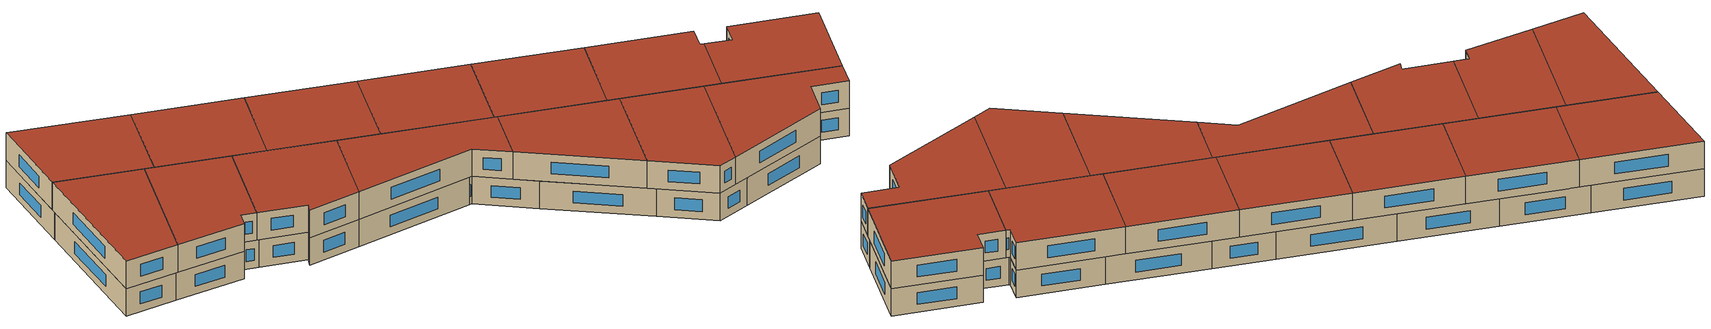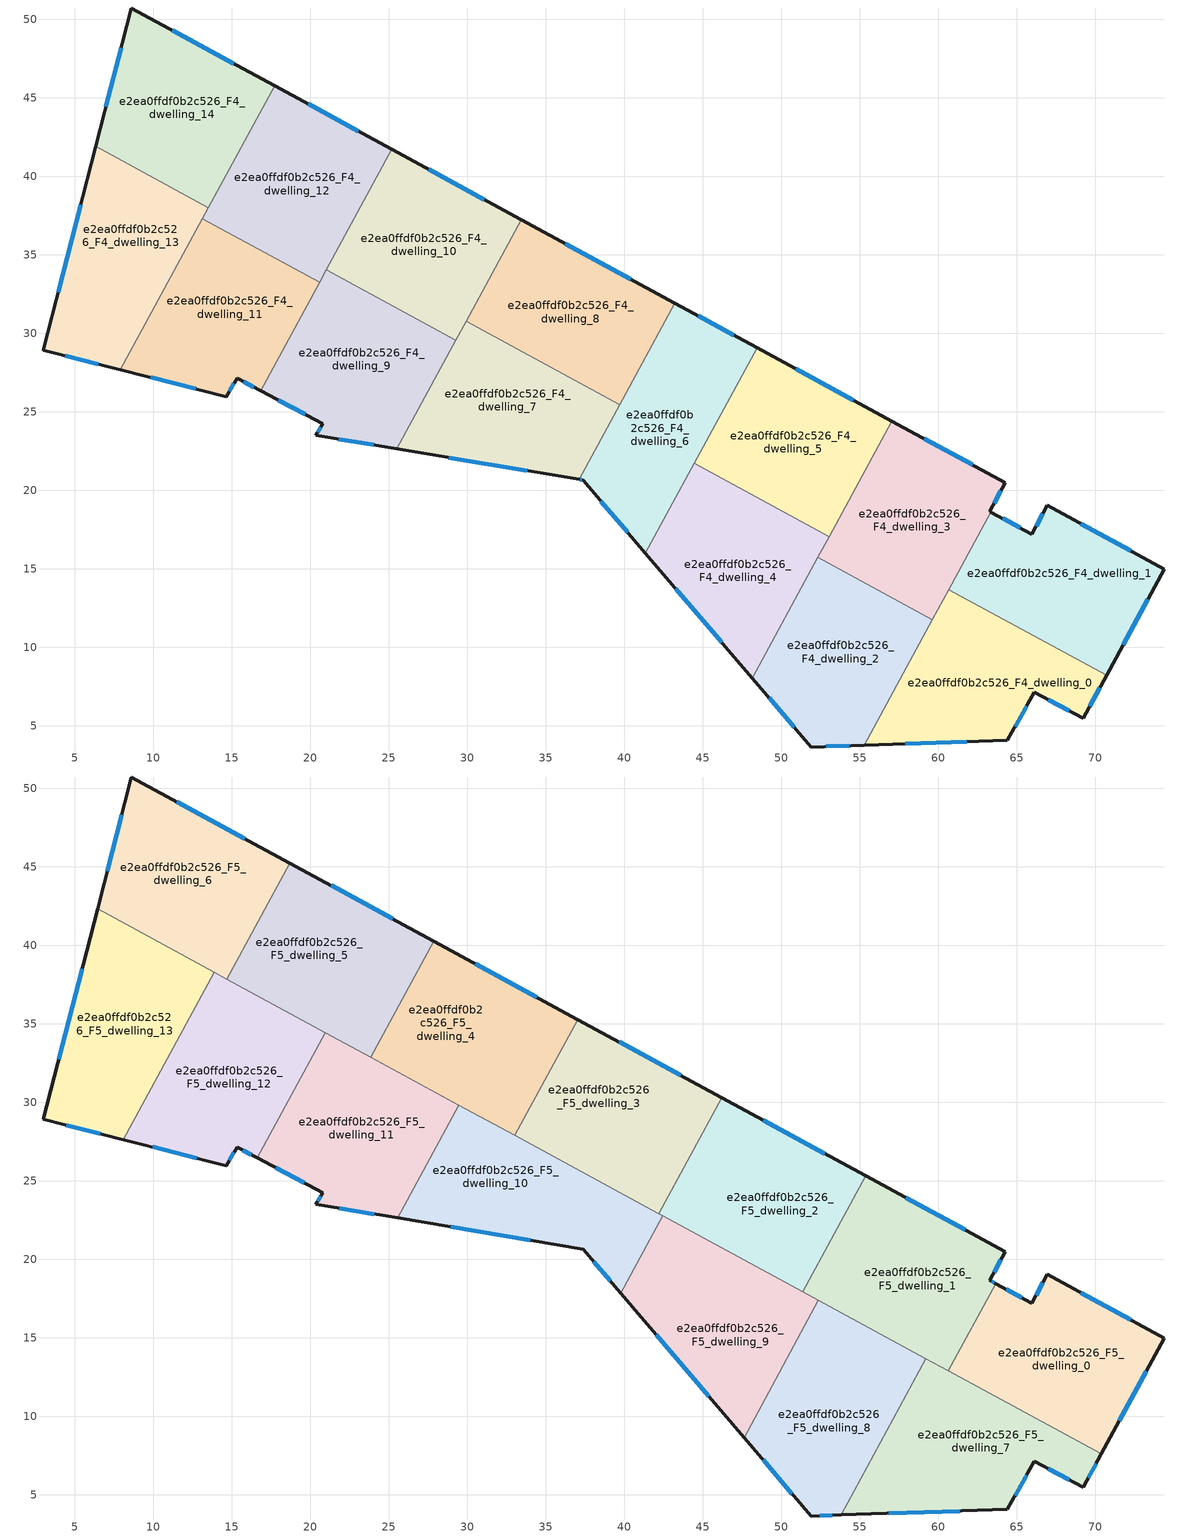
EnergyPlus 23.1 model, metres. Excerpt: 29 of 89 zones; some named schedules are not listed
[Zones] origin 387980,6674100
e2ea0ffdf0b2c526_F4_dwelling_0
 floor to e2ea0ffdf0b2c526_F3_dwelling_0 (EU_floor_Construction): 70.71,8.22 69.22,5.47 66.1,7.14 64.4,4.07 55.28,3.77 60.66,13.68 z12
 wall outside (EU_wall_Construction): 55.28,3.77 64.4,4.07 66.1,7.14 69.22,5.47 70.71,8.22 z12:15
 wall to e2ea0ffdf0b2c526_F4_dwelling_1 (EU_wall_Construction): 70.71,8.22 60.66,13.68 z12:15
 wall to e2ea0ffdf0b2c526_F4_dwelling_2 (EU_wall_Construction): 59.62,11.77 55.28,3.77 z12:15
 wall to e2ea0ffdf0b2c526_F4_dwelling_3 (EU_wall_Construction): 60.66,13.68 59.62,11.77 z12:15
 window (EU_Window_Construction): 57.88,3.85 61.79,3.99 / 69.64,6.26 70.28,7.44 / 66.99,6.66 68.33,5.95 / 64.89,4.95 65.62,6.26 z12.86:14.14
e2ea0ffdf0b2c526_F4_dwelling_1
 floor to e2ea0ffdf0b2c526_F3_dwelling_1 (EU_floor_Construction): 74.39,14.99 70.71,8.22 60.66,13.68 63.34,18.62 65.96,17.2 66.93,19.04 z12
 wall outside (EU_wall_Construction): 70.71,8.22 74.39,14.99 66.93,19.04 65.96,17.2 63.34,18.62 z12:15
 wall to e2ea0ffdf0b2c526_F4_dwelling_3 (EU_wall_Construction): 63.34,18.62 60.66,13.68 z12:15
 window (EU_Window_Construction): 66.66,18.51 66.24,17.73 / 72.26,16.15 69.06,17.88 / 71.76,10.16 73.34,13.06 / 65.21,17.61 64.09,18.22 z12.86:14.14
e2ea0ffdf0b2c526_F4_dwelling_10
 floor to e2ea0ffdf0b2c526_F3_dwelling_10 (EU_floor_Construction): 33.42,37.24 29.26,29.57 21.02,34.04 25.19,41.72 z12
 wall outside (EU_wall_Construction): 33.42,37.24 25.19,41.72 z12:15
 wall to e2ea0ffdf0b2c526_F4_dwelling_9 (EU_wall_Construction): 21.02,34.04 29.26,29.57 z12:15
 wall to e2ea0ffdf0b2c526_F4_dwelling_12 (EU_wall_Construction): 25.19,41.72 21.02,34.04 z12:15
 wall to e2ea0ffdf0b2c526_F4_dwelling_8 (EU_wall_Construction): 29.92,30.78 33.42,37.24 z12:15
 wall to e2ea0ffdf0b2c526_F4_dwelling_7 (EU_wall_Construction): 29.26,29.57 29.92,30.78 z12:15
 window (EU_Window_Construction): 31.07,38.52 27.54,40.44 z12.86:14.14
e2ea0ffdf0b2c526_F4_dwelling_11
 floor to e2ea0ffdf0b2c526_F3_dwelling_11 (EU_floor_Construction): 20.59,33.25 16.83,26.34 15.33,27.14 14.64,25.98 7.89,27.68 13.12,37.3 z12
 wall outside (EU_wall_Construction): 7.89,27.68 14.64,25.98 15.33,27.14 16.83,26.34 z12:15
 wall to e2ea0ffdf0b2c526_F4_dwelling_12 (EU_wall_Construction): 20.59,33.25 13.12,37.3 z12:15
 wall to e2ea0ffdf0b2c526_F4_dwelling_13 (EU_wall_Construction): 13.12,37.3 7.89,27.68 z12:15
 wall to e2ea0ffdf0b2c526_F4_dwelling_9 (EU_wall_Construction): 16.83,26.34 20.59,33.25 z12:15
 window (EU_Window_Construction): 15.76,26.91 16.4,26.57 / 14.84,26.31 15.13,26.81 / 9.82,27.19 12.71,26.46 z12.86:14.14
 ceiling adiabatic (EU_roof_Construction): 8.08,27.63 13.29,37.21 13.12,37.3 7.89,27.68 z15
e2ea0ffdf0b2c526_F4_dwelling_12
 floor to e2ea0ffdf0b2c526_F3_dwelling_12 (EU_floor_Construction): 25.19,41.72 20.59,33.25 13.12,37.3 17.72,45.77 z12
 wall outside (EU_wall_Construction): 25.19,41.72 17.72,45.77 z12:15
 wall to e2ea0ffdf0b2c526_F4_dwelling_14 (EU_wall_Construction): 17.72,45.77 13.5,38.01 z12:15
 wall to e2ea0ffdf0b2c526_F4_dwelling_9 (EU_wall_Construction): 20.59,33.25 21.02,34.04 z12:15
 wall to e2ea0ffdf0b2c526_F4_dwelling_13 (EU_wall_Construction): 13.5,38.01 13.12,37.31 z12:15
 window (EU_Window_Construction): 23.05,42.87 19.85,44.61 z12.86:14.14
 ceiling adiabatic (EU_roof_Construction): 13.29,37.21 13.87,38.29 13.71,38.39 13.12,37.3 z15
e2ea0ffdf0b2c526_F4_dwelling_13
 floor to e2ea0ffdf0b2c526_F3_dwelling_13 (EU_floor_Construction): 13.5,38.01 7.89,27.68 2.98,28.92 6.33,41.9 z12
 wall outside (EU_wall_Construction): 6.33,41.9 2.98,28.92 7.89,27.68 z12:15
 wall to e2ea0ffdf0b2c526_F4_dwelling_14 (EU_wall_Construction): 13.5,38.01 6.33,41.9 z12:15
 window (EU_Window_Construction): 5.38,38.19 3.94,32.63 / 4.39,28.56 6.49,28.03 z12.86:14.14
 ceiling adiabatic (EU_roof_Construction): 7.89,27.68 13.5,38.01 6.33,41.9 2.98,28.92 z15
e2ea0ffdf0b2c526_F4_dwelling_14
 floor to e2ea0ffdf0b2c526_F3_dwelling_14 (EU_floor_Construction): 17.72,45.77 13.5,38.01 6.33,41.9 8.61,50.72 z12
 wall outside (EU_wall_Construction): 17.72,45.77 8.61,50.72 6.33,41.9 z12:15
 window (EU_Window_Construction): 7.96,48.2 6.98,44.42 / 15.12,47.19 11.21,49.31 z12.86:14.14
 ceiling adiabatic (EU_roof_Construction): 13.71,38.39 17.72,45.77 8.61,50.72 6.44,42.33 z15; 13.5,38.01 13.71,38.39 6.44,42.33 6.33,41.9 z15
e2ea0ffdf0b2c526_F4_dwelling_2
 floor to e2ea0ffdf0b2c526_F3_dwelling_2 (EU_floor_Construction): 59.62,11.77 55.28,3.77 51.89,3.65 48.14,8.04 52.32,15.74 z12
 wall outside (EU_wall_Construction): 48.14,8.04 51.89,3.65 55.28,3.77 z12:15
 wall to e2ea0ffdf0b2c526_F4_dwelling_3 (EU_wall_Construction): 59.62,11.77 52.32,15.74 z12:15
 wall to e2ea0ffdf0b2c526_F4_dwelling_4 (EU_wall_Construction): 52.32,15.74 48.14,8.04 z12:15
 window (EU_Window_Construction): 49.21,6.79 50.82,4.91 / 52.86,3.69 54.31,3.73 z12.86:14.14
e2ea0ffdf0b2c526_F4_dwelling_3
 floor to e2ea0ffdf0b2c526_F3_dwelling_3 (EU_floor_Construction): 64.25,20.5 63.28,18.66 63.34,18.62 59.62,11.77 52.32,15.74 57.04,24.42 z12
 wall outside (EU_wall_Construction): 63.34,18.62 63.28,18.66 64.25,20.5 57.04,24.42 z12:15
 wall to e2ea0ffdf0b2c526_F4_dwelling_5 (EU_wall_Construction): 57.04,24.42 53.04,17.05 z12:15
 wall to e2ea0ffdf0b2c526_F4_dwelling_4 (EU_wall_Construction): 53.03,17.05 52.32,15.74 z12:15
 window (EU_Window_Construction): 62.19,21.62 59.1,23.3 / 63.55,19.18 63.97,19.97 z12.86:14.14
e2ea0ffdf0b2c526_F4_dwelling_4
 floor to e2ea0ffdf0b2c526_F3_dwelling_4 (EU_floor_Construction): 53.03,17.05 48.14,8.04 41.34,16 44.45,21.71 z12
 wall outside (EU_wall_Construction): 41.34,16 48.14,8.04 z12:15
 wall to e2ea0ffdf0b2c526_F4_dwelling_5 (EU_wall_Construction): 53.03,17.05 44.45,21.71 z12:15
 wall to e2ea0ffdf0b2c526_F4_dwelling_6 (EU_wall_Construction): 44.45,21.71 41.34,16 z12:15
 window (EU_Window_Construction): 43.29,13.72 46.2,10.31 z12.86:14.14
e2ea0ffdf0b2c526_F4_dwelling_5
 floor to e2ea0ffdf0b2c526_F3_dwelling_5 (EU_floor_Construction): 57.04,24.42 53.03,17.05 44.45,21.71 48.45,29.08 z12
 wall outside (EU_wall_Construction): 57.04,24.42 48.45,29.08 z12:15
 wall to e2ea0ffdf0b2c526_F4_dwelling_6 (EU_wall_Construction): 48.45,29.08 44.45,21.71 z12:15
 window (EU_Window_Construction): 54.58,25.75 50.9,27.75 z12.86:14.14
e2ea0ffdf0b2c526_F4_dwelling_6
 floor to e2ea0ffdf0b2c526_F3_dwelling_6 (EU_floor_Construction): 48.45,29.08 41.34,16 37.37,20.65 37.12,20.69 43.22,31.92 z12
 wall outside (EU_wall_Construction): 48.45,29.08 43.22,31.92 / 37.12,20.69 37.37,20.65 41.34,16 z12:15
 wall to e2ea0ffdf0b2c526_F4_dwelling_8 (EU_wall_Construction): 43.22,31.92 39.71,25.47 z12:15
 wall to e2ea0ffdf0b2c526_F4_dwelling_7 (EU_wall_Construction): 39.71,25.46 37.12,20.69 z12:15
 window (EU_Window_Construction): 46.95,29.89 44.71,31.11 / 38.51,19.32 40.21,17.33 / 37.19,20.68 37.3,20.66 z12.86:14.14
e2ea0ffdf0b2c526_F4_dwelling_7
 floor to e2ea0ffdf0b2c526_F3_dwelling_7 (EU_floor_Construction): 39.71,25.46 37.12,20.69 25.5,22.65 29.92,30.78 z12
 wall outside (EU_wall_Construction): 25.5,22.65 37.12,20.69 z12:15
 wall to e2ea0ffdf0b2c526_F4_dwelling_8 (EU_wall_Construction): 39.71,25.46 29.92,30.78 z12:15
 wall to e2ea0ffdf0b2c526_F4_dwelling_9 (EU_wall_Construction): 29.26,29.57 25.5,22.65 z12:15
 window (EU_Window_Construction): 28.82,22.09 33.8,21.25 z12.86:14.14
 ceiling adiabatic (EU_roof_Construction): 37.12,20.69 39.71,25.46 39.2,24.53 29.41,29.85 29.47,29.83 25.56,22.64 z15
e2ea0ffdf0b2c526_F4_dwelling_8
 floor to e2ea0ffdf0b2c526_F3_dwelling_8 (EU_floor_Construction): 43.22,31.92 39.71,25.46 29.92,30.78 33.42,37.24 z12
 wall outside (EU_wall_Construction): 43.22,31.92 33.42,37.24 z12:15
 window (EU_Window_Construction): 40.42,33.44 36.22,35.72 z12.86:14.14
e2ea0ffdf0b2c526_F4_dwelling_9
 floor to e2ea0ffdf0b2c526_F3_dwelling_9 (EU_floor_Construction): 29.26,29.57 25.5,22.65 20.34,23.51 20.79,24.23 16.83,26.34 21.02,34.04 z12
 wall outside (EU_wall_Construction): 16.83,26.34 20.79,24.23 20.34,23.51 25.5,22.65 z12:15
 window (EU_Window_Construction): 20.66,24.02 20.47,23.72 / 17.96,25.74 19.66,24.83 / 21.82,23.26 24.02,22.89 z12.86:14.14
e2ea0ffdf0b2c526_F5_dwelling_0
 floor to e2ea0ffdf0b2c526_F4_dwelling_1 (EU_floor_Construction): 74.39,14.99 70.71,8.22 60.97,13.51 63.66,18.45 65.96,17.2 66.93,19.04 z15
 floor to e2ea0ffdf0b2c526_F4_dwelling_0 (EU_floor_Construction): 70.71,8.22 70.37,7.6 60.64,12.89 60.97,13.51 z15
 wall outside (EU_wall_Construction): 70.37,7.6 74.39,14.99 66.93,19.04 65.96,17.2 63.66,18.45 z15:18
 wall to e2ea0ffdf0b2c526_F5_dwelling_1 (EU_wall_Construction): 63.66,18.45 60.64,12.89 z15:18
 wall to e2ea0ffdf0b2c526_F5_dwelling_7 (EU_wall_Construction): 60.64,12.89 70.37,7.6 z15:18
 window (EU_Window_Construction): 65.3,17.56 64.31,18.1 / 66.66,18.51 66.24,17.73 / 72.26,16.15 69.06,17.88 / 71.52,9.71 73.24,12.88 z15.86:17.14
 roof outside (EU_roof_Construction): 70.37,7.6 74.39,14.99 66.93,19.04 65.96,17.2 63.66,18.45 60.64,12.89 z18
e2ea0ffdf0b2c526_F5_dwelling_1
 floor to e2ea0ffdf0b2c526_F4_dwelling_3 (EU_floor_Construction): 64.25,20.5 63.28,18.66 63.34,18.62 60.32,13.06 53.02,17.03 57.04,24.42 z15
 floor to e2ea0ffdf0b2c526_F4_dwelling_1 (EU_floor_Construction): 63.66,18.45 60.97,13.51 60.66,13.68 63.34,18.62 z15
 floor to e2ea0ffdf0b2c526_F4_dwelling_5 (EU_floor_Construction): 57.04,24.42 53.03,17.05 51.38,17.95 55.38,25.31 z15
 floor to e2ea0ffdf0b2c526_F4_dwelling_0 (EU_floor_Construction): 60.97,13.51 60.64,12.89 60.32,13.06 60.66,13.68 z15
 floor to e2ea0ffdf0b2c526_F4_dwelling_4 (EU_floor_Construction): 53.03,17.05 53.02,17.03 51.37,17.93 51.38,17.95 z15
 wall outside (EU_wall_Construction): 63.66,18.45 63.28,18.66 64.25,20.5 55.38,25.31 z15:18
 wall to e2ea0ffdf0b2c526_F5_dwelling_2 (EU_wall_Construction): 55.38,25.31 51.37,17.93 z15:18
 wall to e2ea0ffdf0b2c526_F5_dwelling_8 (EU_wall_Construction): 52.36,17.39 59.21,13.67 z15:18
 wall to e2ea0ffdf0b2c526_F5_dwelling_7 (EU_wall_Construction): 59.21,13.67 60.64,12.89 z15:18
 wall to e2ea0ffdf0b2c526_F5_dwelling_9 (EU_wall_Construction): 51.37,17.93 52.36,17.39 z15:18
 window (EU_Window_Construction): 63.55,19.18 63.97,19.97 / 63.55,18.51 63.39,18.6 / 61.71,21.87 57.91,23.94 z15.86:17.14
 roof outside (EU_roof_Construction): 60.64,12.89 63.66,18.45 63.28,18.66 64.25,20.5 55.38,25.31 51.37,17.93 z18
e2ea0ffdf0b2c526_F5_dwelling_10
 floor adiabatic (EU_floor_Construction): 39.2,24.53 37.12,20.69 25.56,22.64 29.47,29.83 z15
 floor to e2ea0ffdf0b2c526_F4_dwelling_6 (EU_floor_Construction): 42.45,22.77 39.77,17.84 37.37,20.65 37.12,20.69 39.2,24.53 z15
 wall outside (EU_wall_Construction): 25.56,22.63 37.37,20.65 39.77,17.84 z15:18
 wall to e2ea0ffdf0b2c526_F5_dwelling_9 (EU_wall_Construction): 39.77,17.84 42.45,22.77 z15:18
 wall to e2ea0ffdf0b2c526_F5_dwelling_11 (EU_wall_Construction): 29.47,29.83 25.56,22.63 z15:18
 wall to e2ea0ffdf0b2c526_F5_dwelling_3 (EU_wall_Construction): 42.2,22.91 33.03,27.89 z15:18
 wall to e2ea0ffdf0b2c526_F5_dwelling_4 (EU_wall_Construction): 33.03,27.89 29.47,29.83 z15:18
 wall to e2ea0ffdf0b2c526_F5_dwelling_2 (EU_wall_Construction): 42.45,22.77 42.2,22.91 z15:18
 window (EU_Window_Construction): 38.06,19.85 39.09,18.64 / 28.93,22.07 34,21.22 z15.86:17.14
 roof outside (EU_roof_Construction): 39.77,17.84 42.45,22.77 29.47,29.83 25.56,22.63 37.37,20.65 z18
e2ea0ffdf0b2c526_F5_dwelling_11
 floor to e2ea0ffdf0b2c526_F4_dwelling_9 (EU_floor_Construction): 29.26,29.57 25.5,22.65 20.34,23.51 20.79,24.23 16.83,26.34 21.02,34.04 z15
 floor to e2ea0ffdf0b2c526_F4_dwelling_11 (EU_floor_Construction): 20.59,33.25 16.83,26.34 16.61,26.46 20.37,33.37 z15
 floor to e2ea0ffdf0b2c526_F4_dwelling_10 (EU_floor_Construction): 29.41,29.85 29.26,29.57 21.02,34.04 21.17,34.33 z15
 floor to e2ea0ffdf0b2c526_F4_dwelling_12 (EU_floor_Construction): 21.17,34.33 20.59,33.25 20.37,33.37 20.95,34.45 z15
 floor to e2ea0ffdf0b2c526_F4_dwelling_7 (EU_floor_Construction): 29.47,29.83 25.56,22.64 25.5,22.65 29.41,29.85 z15
 wall outside (EU_wall_Construction): 16.61,26.46 20.79,24.23 20.34,23.51 25.56,22.63 z15:18
 wall to e2ea0ffdf0b2c526_F5_dwelling_12 (EU_wall_Construction): 20.95,34.45 16.61,26.46 z15:18
 wall to e2ea0ffdf0b2c526_F5_dwelling_4 (EU_wall_Construction): 29.47,29.83 23.86,32.87 z15:18
 wall to e2ea0ffdf0b2c526_F5_dwelling_5 (EU_wall_Construction): 23.86,32.87 20.95,34.45 z15:18
 window (EU_Window_Construction): 21.83,23.26 24.07,22.89 / 20.66,24.02 20.47,23.72 / 17.81,25.82 19.6,24.87 z15.86:17.14
 roof outside (EU_roof_Construction): 25.56,22.63 29.47,29.83 20.95,34.45 16.61,26.46 20.79,24.23 20.34,23.51 z18
e2ea0ffdf0b2c526_F5_dwelling_12
 floor to e2ea0ffdf0b2c526_F4_dwelling_11 (EU_floor_Construction): 20.37,33.37 16.61,26.46 15.33,27.14 14.64,25.98 8.08,27.63 13.29,37.21 z15
 floor to e2ea0ffdf0b2c526_F4_dwelling_12 (EU_floor_Construction): 20.95,34.45 20.37,33.37 13.29,37.21 13.87,38.29 z15
 wall outside (EU_wall_Construction): 8.08,27.63 14.64,25.98 15.33,27.14 16.61,26.46 z15:18
 wall to e2ea0ffdf0b2c526_F5_dwelling_13 (EU_wall_Construction): 13.87,38.29 8.08,27.63 z15:18
 wall to e2ea0ffdf0b2c526_F5_dwelling_5 (EU_wall_Construction): 20.95,34.45 14.69,37.85 z15:18
 wall to e2ea0ffdf0b2c526_F5_dwelling_6 (EU_wall_Construction): 14.69,37.85 13.87,38.29 z15:18
 window (EU_Window_Construction): 15.7,26.95 16.25,26.66 / 14.84,26.31 15.13,26.81 / 9.96,27.16 12.77,26.45 z15.86:17.14
 roof outside (EU_roof_Construction): 16.61,26.46 20.95,34.45 13.87,38.29 8.08,27.63 14.64,25.98 15.33,27.14 z18
e2ea0ffdf0b2c526_F5_dwelling_13
 floor adiabatic (EU_floor_Construction): 13.87,38.29 8.08,27.63 2.98,28.92 6.44,42.33 z15
 wall outside (EU_wall_Construction): 6.44,42.33 2.98,28.92 8.08,27.63 z15:18
 wall to e2ea0ffdf0b2c526_F5_dwelling_6 (EU_wall_Construction): 13.87,38.29 6.44,42.33 z15:18
 window (EU_Window_Construction): 4.44,28.55 6.63,28 / 5.45,38.5 3.97,32.75 z15.86:17.14
 roof outside (EU_roof_Construction): 8.08,27.63 13.87,38.29 6.44,42.33 2.98,28.92 z18
e2ea0ffdf0b2c526_F5_dwelling_2
 floor to e2ea0ffdf0b2c526_F4_dwelling_5 (EU_floor_Construction): 55.38,25.31 51.38,17.95 44.45,21.71 48.45,29.08 z15
 floor to e2ea0ffdf0b2c526_F4_dwelling_4 (EU_floor_Construction): 51.38,17.95 51.37,17.93 44.44,21.69 44.45,21.71 z15
 floor to e2ea0ffdf0b2c526_F4_dwelling_6 (EU_floor_Construction): 48.45,29.08 44.44,21.69 42.2,22.91 46.21,30.29 z15
 wall outside (EU_wall_Construction): 55.38,25.31 46.21,30.29 z15:18
 wall to e2ea0ffdf0b2c526_F5_dwelling_3 (EU_wall_Construction): 46.21,30.29 42.2,22.91 z15:18
 wall to e2ea0ffdf0b2c526_F5_dwelling_9 (EU_wall_Construction): 42.45,22.77 51.37,17.93 z15:18
 window (EU_Window_Construction): 52.76,26.74 48.83,28.87 z15.86:17.14
 roof outside (EU_roof_Construction): 51.37,17.93 55.38,25.31 46.21,30.29 42.2,22.91 z18
e2ea0ffdf0b2c526_F5_dwelling_3
 floor to e2ea0ffdf0b2c526_F4_dwelling_8 (EU_floor_Construction): 43.22,31.92 39.71,25.46 33.53,28.82 37.04,35.28 z15
 floor to e2ea0ffdf0b2c526_F4_dwelling_6 (EU_floor_Construction): 46.21,30.29 42.2,22.91 39.2,24.53 43.22,31.92 z15
 floor to e2ea0ffdf0b2c526_F4_dwelling_7 (EU_floor_Construction): 39.71,25.47 39.2,24.53 33.03,27.89 33.53,28.82 z15
 wall outside (EU_wall_Construction): 46.21,30.29 37.04,35.28 z15:18
 wall to e2ea0ffdf0b2c526_F5_dwelling_4 (EU_wall_Construction): 37.04,35.28 33.03,27.89 z15:18
 window (EU_Window_Construction): 43.59,31.72 39.66,33.85 z15.86:17.14
 roof outside (EU_roof_Construction): 42.2,22.91 46.21,30.29 37.04,35.28 33.03,27.89 z18
e2ea0ffdf0b2c526_F5_dwelling_4
 floor to e2ea0ffdf0b2c526_F4_dwelling_10 (EU_floor_Construction): 33.42,37.24 29.41,29.85 23.86,32.87 27.87,40.26 z15
 floor to e2ea0ffdf0b2c526_F4_dwelling_8 (EU_floor_Construction): 37.04,35.28 33.53,28.82 29.92,30.78 33.42,37.24 z15
 floor to e2ea0ffdf0b2c526_F4_dwelling_7 (EU_floor_Construction): 33.53,28.82 33.03,27.89 29.41,29.85 29.92,30.78 z15
 wall outside (EU_wall_Construction): 37.04,35.28 27.87,40.26 z15:18
 wall to e2ea0ffdf0b2c526_F5_dwelling_5 (EU_wall_Construction): 27.87,40.26 23.86,32.87 z15:18
 window (EU_Window_Construction): 34.42,36.7 30.49,38.83 z15.86:17.14
 roof outside (EU_roof_Construction): 33.03,27.89 37.04,35.28 27.87,40.26 23.86,32.87 z18
e2ea0ffdf0b2c526_F5_dwelling_5
 floor to e2ea0ffdf0b2c526_F4_dwelling_12 (EU_floor_Construction): 25.19,41.72 21.17,34.33 14.69,37.85 18.7,45.24 z15
 floor to e2ea0ffdf0b2c526_F4_dwelling_10 (EU_floor_Construction): 27.87,40.26 23.86,32.87 21.17,34.33 25.19,41.72 z15
 wall outside (EU_wall_Construction): 27.87,40.26 18.7,45.24 z15:18
 wall to e2ea0ffdf0b2c526_F5_dwelling_6 (EU_wall_Construction): 18.7,45.24 14.69,37.85 z15:18
 window (EU_Window_Construction): 25.25,41.68 21.32,43.82 z15.86:17.14
 roof outside (EU_roof_Construction): 23.86,32.87 27.87,40.26 18.7,45.24 14.69,37.85 z18
e2ea0ffdf0b2c526_F5_dwelling_6
 floor to e2ea0ffdf0b2c526_F4_dwelling_12 (EU_floor_Construction): 18.7,45.24 14.69,37.85 13.71,38.39 17.72,45.77 z15
 floor adiabatic (EU_floor_Construction): 17.72,45.77 13.71,38.39 6.44,42.33 8.61,50.72 z15
 wall outside (EU_wall_Construction): 18.7,45.24 8.61,50.72 6.44,42.33 z15:18
 window (EU_Window_Construction): 7.99,48.33 7.06,44.73 / 15.82,46.81 11.49,49.16 z15.86:17.14
 roof outside (EU_roof_Construction): 14.69,37.85 18.7,45.24 8.61,50.72 6.44,42.33 z18
e2ea0ffdf0b2c526_F5_dwelling_7
 floor to e2ea0ffdf0b2c526_F4_dwelling_0 (EU_floor_Construction): 70.37,7.6 69.22,5.47 66.1,7.14 64.4,4.07 55.28,3.77 60.32,13.06 z15
 floor to e2ea0ffdf0b2c526_F4_dwelling_2 (EU_floor_Construction): 59.62,11.77 55.28,3.77 53.8,3.72 58.51,12.38 z15
 floor to e2ea0ffdf0b2c526_F4_dwelling_3 (EU_floor_Construction): 60.32,13.06 59.62,11.77 58.51,12.38 59.21,13.67 z15
 wall outside (EU_wall_Construction): 53.8,3.72 64.4,4.07 66.1,7.14 69.22,5.47 70.37,7.6 z15:18
 wall to e2ea0ffdf0b2c526_F5_dwelling_8 (EU_wall_Construction): 59.21,13.67 53.8,3.72 z15:18
 window (EU_Window_Construction): 69.55,6.08 70.04,6.99 / 66.99,6.66 68.33,5.95 / 64.89,4.95 65.62,6.26 / 56.83,3.82 61.37,3.97 z15.86:17.14
 roof outside (EU_roof_Construction): 69.22,5.47 70.37,7.6 59.21,13.67 53.8,3.72 64.4,4.07 66.1,7.14 z18
e2ea0ffdf0b2c526_F5_dwelling_8
 floor to e2ea0ffdf0b2c526_F4_dwelling_2 (EU_floor_Construction): 58.51,12.38 53.8,3.72 51.89,3.65 48.14,8.04 52.32,15.74 z15
 floor to e2ea0ffdf0b2c526_F4_dwelling_3 (EU_floor_Construction): 59.21,13.67 58.51,12.38 52.32,15.74 53.02,17.03 z15
 floor to e2ea0ffdf0b2c526_F4_dwelling_4 (EU_floor_Construction): 53.02,17.03 48.14,8.04 47.62,8.65 52.36,17.39 z15
 wall outside (EU_wall_Construction): 47.62,8.65 51.89,3.65 53.8,3.72 z15:18
 wall to e2ea0ffdf0b2c526_F5_dwelling_9 (EU_wall_Construction): 52.36,17.39 47.62,8.65 z15:18
 window (EU_Window_Construction): 52.43,3.67 53.25,3.7 / 48.84,7.22 50.67,5.08 z15.86:17.14
 roof outside (EU_roof_Construction): 53.8,3.72 59.21,13.67 52.36,17.39 47.62,8.65 51.89,3.65 z18
e2ea0ffdf0b2c526_F5_dwelling_9
 floor to e2ea0ffdf0b2c526_F4_dwelling_4 (EU_floor_Construction): 52.36,17.39 47.62,8.65 41.34,16 44.44,21.69 z15
 floor to e2ea0ffdf0b2c526_F4_dwelling_6 (EU_floor_Construction): 44.44,21.69 41.34,16 39.77,17.84 42.45,22.77 z15
 wall outside (EU_wall_Construction): 39.77,17.84 47.62,8.65 z15:18
 window (EU_Window_Construction): 42.01,15.21 45.38,11.28 z15.86:17.14
 roof outside (EU_roof_Construction): 47.62,8.65 52.36,17.39 42.45,22.77 39.77,17.84 z18
[Building]
EU S2 Campaign: North Axis=0; Terrain=City; Solar Distribution=FullExterior
[Site:Location]
Helsinki-Vantaa.AP: Latitude=60.317; Longitude=24.963; Time Zone=2; Elevation=54.6
[SizingPeriod:WeatherFileDays]
AnnualSizingPeriod: Begin Month=1; Begin Day of Month=1; End Month=12; End Day of Month=31; Day of Week for Start Day=Monday; Use Weather File Daylight Saving Period=No; Use Weather File Rain and Snow Indicators=No
[MATERIAL]
EU_InternalMass_Material: Roughness=MediumRough; Thickness=0.1; Conductivity=1; Density=1800; Specific Heat=900; Thermal Absorptance=0.9; Solar Absorptance=0.7; Visible Absorptance=0.7
[MATERIAL:NOMASS] Roughness=MediumRough; Thermal Absorptance=0.9; Solar Absorptance=0.7; Visible Absorptance=0.7
Name | Thermal Resistance
EU_wall_NoMass | 5.91765
EU_roof_NoMass | 11.1778
EU_floor_NoMass | 6.2875
[WINDOWMATERIAL:SIMPLEGLAZINGSYSTEM]
EU_Window_SimpleGlazing: UFactor=0.994035; Solar Heat Gain Coefficient=0.7; Visible Transmittance=0.7
[CONSTRUCTION]
EU_wall_Construction: EU_wall_NoMass
EU_roof_Construction: EU_roof_NoMass
EU_floor_Construction: EU_floor_NoMass
EU_Window_Construction: EU_Window_SimpleGlazing
EU_InternalMass_Construction: EU_InternalMass_Material
[ZONE] Type=1; Multiplier=1; Ceiling Height=autocalculate; Floor Area=autocalculate; Part of Total Floor Area=Yes
Name | Volume
e2ea0ffdf0b2c526_F4_dwelling_0 | 245.639
e2ea0ffdf0b2c526_F5_dwelling_0 | 263.187
e2ea0ffdf0b2c526_F4_dwelling_1 | 245.644
e2ea0ffdf0b2c526_F5_dwelling_1 | 263.19
e2ea0ffdf0b2c526_F4_dwelling_10; e2ea0ffdf0b2c526_F4_dwelling_4 | 245.629
e2ea0ffdf0b2c526_F5_dwelling_10 | 263.17
e2ea0ffdf0b2c526_F4_dwelling_11 | 245.632
e2ea0ffdf0b2c526_F5_dwelling_11; e2ea0ffdf0b2c526_F5_dwelling_3 | 263.18
e2ea0ffdf0b2c526_F4_dwelling_12 | 245.624
e2ea0ffdf0b2c526_F5_dwelling_12 | 263.165
e2ea0ffdf0b2c526_F4_dwelling_13 | 245.628
e2ea0ffdf0b2c526_F5_dwelling_13 | 263.192
e2ea0ffdf0b2c526_F4_dwelling_14 | 245.63
e2ea0ffdf0b2c526_F4_dwelling_2 | 245.616
e2ea0ffdf0b2c526_F5_dwelling_2 | 263.168
e2ea0ffdf0b2c526_F4_dwelling_3 | 245.606
e2ea0ffdf0b2c526_F5_dwelling_4 | 263.186
e2ea0ffdf0b2c526_F4_dwelling_5 | 245.646
e2ea0ffdf0b2c526_F5_dwelling_5 | 263.183
e2ea0ffdf0b2c526_F4_dwelling_6 | 245.645
e2ea0ffdf0b2c526_F5_dwelling_6 | 263.199
e2ea0ffdf0b2c526_F4_dwelling_7 | 245.613
e2ea0ffdf0b2c526_F5_dwelling_7 | 263.176
e2ea0ffdf0b2c526_F4_dwelling_8 | 245.642
e2ea0ffdf0b2c526_F5_dwelling_8 | 263.188
e2ea0ffdf0b2c526_F4_dwelling_9 | 245.641
e2ea0ffdf0b2c526_F5_dwelling_9 | 263.194
[INTERNALMASS] Construction=EU_InternalMass_Construction
Name | Zone or ZoneList | Surface Area
e2ea0ffdf0b2c526_F4_dwelling_0_EU_InternalMass | e2ea0ffdf0b2c526_F4_dwelling_0 | 81.8776
e2ea0ffdf0b2c526_F4_dwelling_1_EU_InternalMass | e2ea0ffdf0b2c526_F4_dwelling_1 | 81.8821
e2ea0ffdf0b2c526_F4_dwelling_2_EU_InternalMass | e2ea0ffdf0b2c526_F4_dwelling_2 | 81.8717
e2ea0ffdf0b2c526_F4_dwelling_3_EU_InternalMass | e2ea0ffdf0b2c526_F4_dwelling_3 | 81.8712
e2ea0ffdf0b2c526_F4_dwelling_4_EU_InternalMass | e2ea0ffdf0b2c526_F4_dwelling_4 | 81.8772
e2ea0ffdf0b2c526_F4_dwelling_5_EU_InternalMass | e2ea0ffdf0b2c526_F4_dwelling_5 | 81.8812
e2ea0ffdf0b2c526_F4_dwelling_6_EU_InternalMass | e2ea0ffdf0b2c526_F4_dwelling_6 | 81.8815
e2ea0ffdf0b2c526_F4_dwelling_7_EU_InternalMass | e2ea0ffdf0b2c526_F4_dwelling_7 | 81.8726
e2ea0ffdf0b2c526_F4_dwelling_8_EU_InternalMass | e2ea0ffdf0b2c526_F4_dwelling_8 | 81.8795
e2ea0ffdf0b2c526_F4_dwelling_9_EU_InternalMass | e2ea0ffdf0b2c526_F4_dwelling_9 | 81.8802
e2ea0ffdf0b2c526_F4_dwelling_10_EU_InternalMass | e2ea0ffdf0b2c526_F4_dwelling_10 | 81.8806
e2ea0ffdf0b2c526_F4_dwelling_11_EU_InternalMass | e2ea0ffdf0b2c526_F4_dwelling_11 | 81.8764
e2ea0ffdf0b2c526_F4_dwelling_12_EU_InternalMass | e2ea0ffdf0b2c526_F4_dwelling_12 | 81.8767
e2ea0ffdf0b2c526_F4_dwelling_13_EU_InternalMass | e2ea0ffdf0b2c526_F4_dwelling_13 | 81.8769
e2ea0ffdf0b2c526_F4_dwelling_14_EU_InternalMass | e2ea0ffdf0b2c526_F4_dwelling_14 | 81.8765
e2ea0ffdf0b2c526_F5_dwelling_0_EU_InternalMass | e2ea0ffdf0b2c526_F5_dwelling_0 | 87.7291
e2ea0ffdf0b2c526_F5_dwelling_1_EU_InternalMass | e2ea0ffdf0b2c526_F5_dwelling_1 | 87.7297
e2ea0ffdf0b2c526_F5_dwelling_2_EU_InternalMass | e2ea0ffdf0b2c526_F5_dwelling_2 | 87.7226
e2ea0ffdf0b2c526_F5_dwelling_3_EU_InternalMass | e2ea0ffdf0b2c526_F5_dwelling_3 | 87.7266
e2ea0ffdf0b2c526_F5_dwelling_4_EU_InternalMass | e2ea0ffdf0b2c526_F5_dwelling_4 | 87.7287
e2ea0ffdf0b2c526_F5_dwelling_5_EU_InternalMass | e2ea0ffdf0b2c526_F5_dwelling_5 | 87.7275
e2ea0ffdf0b2c526_F5_dwelling_6_EU_InternalMass | e2ea0ffdf0b2c526_F5_dwelling_6 | 87.733
e2ea0ffdf0b2c526_F5_dwelling_7_EU_InternalMass | e2ea0ffdf0b2c526_F5_dwelling_7 | 87.7252
e2ea0ffdf0b2c526_F5_dwelling_8_EU_InternalMass | e2ea0ffdf0b2c526_F5_dwelling_8 | 87.7295
e2ea0ffdf0b2c526_F5_dwelling_9_EU_InternalMass | e2ea0ffdf0b2c526_F5_dwelling_9 | 87.7316
e2ea0ffdf0b2c526_F5_dwelling_10_EU_InternalMass | e2ea0ffdf0b2c526_F5_dwelling_10 | 87.7277
e2ea0ffdf0b2c526_F5_dwelling_11_EU_InternalMass | e2ea0ffdf0b2c526_F5_dwelling_11 | 87.7272
e2ea0ffdf0b2c526_F5_dwelling_12_EU_InternalMass | e2ea0ffdf0b2c526_F5_dwelling_12 | 87.7218
e2ea0ffdf0b2c526_F5_dwelling_13_EU_InternalMass | e2ea0ffdf0b2c526_F5_dwelling_13 | 87.7306
[OTHEREQUIPMENT] Fuel Type=Electricity; Design Level Calculation Method=Watts/Area; Power per Zone Floor Area=1; Fraction Latent=0; Fraction Radiant=0; Fraction Lost=0; Carbon Dioxide Generation Rate=0; EndUse Subcategory=EU_Step8_InternalGains
Name | Zone or ZoneList or Space or SpaceList | Schedule
EU_Step8_InternalGain_e2ea0ffdf0b2c526_F4_dwelling_0_f000 | e2ea0ffdf0b2c526_F4_dwelling_0 | EU_Step8_GainSchedule_e2ea0ffdf0b2c526_F4_dwelling_0_f000
EU_Step8_InternalGain_e2ea0ffdf0b2c526_F4_dwelling_1_f000 | e2ea0ffdf0b2c526_F4_dwelling_1 | EU_Step8_GainSchedule_e2ea0ffdf0b2c526_F4_dwelling_1_f000
EU_Step8_InternalGain_e2ea0ffdf0b2c526_F4_dwelling_2_f000 | e2ea0ffdf0b2c526_F4_dwelling_2 | EU_Step8_GainSchedule_e2ea0ffdf0b2c526_F4_dwelling_2_f000
EU_Step8_InternalGain_e2ea0ffdf0b2c526_F4_dwelling_3_f000 | e2ea0ffdf0b2c526_F4_dwelling_3 | EU_Step8_GainSchedule_e2ea0ffdf0b2c526_F4_dwelling_3_f000
EU_Step8_InternalGain_e2ea0ffdf0b2c526_F4_dwelling_4_f000 | e2ea0ffdf0b2c526_F4_dwelling_4 | EU_Step8_GainSchedule_e2ea0ffdf0b2c526_F4_dwelling_4_f000
EU_Step8_InternalGain_e2ea0ffdf0b2c526_F4_dwelling_5_f000 | e2ea0ffdf0b2c526_F4_dwelling_5 | EU_Step8_GainSchedule_e2ea0ffdf0b2c526_F4_dwelling_5_f000
EU_Step8_InternalGain_e2ea0ffdf0b2c526_F4_dwelling_6_f000 | e2ea0ffdf0b2c526_F4_dwelling_6 | EU_Step8_GainSchedule_e2ea0ffdf0b2c526_F4_dwelling_6_f000
EU_Step8_InternalGain_e2ea0ffdf0b2c526_F4_dwelling_7_f000 | e2ea0ffdf0b2c526_F4_dwelling_7 | EU_Step8_GainSchedule_e2ea0ffdf0b2c526_F4_dwelling_7_f000
EU_Step8_InternalGain_e2ea0ffdf0b2c526_F4_dwelling_8_f000 | e2ea0ffdf0b2c526_F4_dwelling_8 | EU_Step8_GainSchedule_e2ea0ffdf0b2c526_F4_dwelling_8_f000
EU_Step8_InternalGain_e2ea0ffdf0b2c526_F4_dwelling_9_f000 | e2ea0ffdf0b2c526_F4_dwelling_9 | EU_Step8_GainSchedule_e2ea0ffdf0b2c526_F4_dwelling_9_f000
EU_Step8_InternalGain_e2ea0ffdf0b2c526_F4_dwelling_10_f000 | e2ea0ffdf0b2c526_F4_dwelling_10 | EU_Step8_GainSchedule_e2ea0ffdf0b2c526_F4_dwelling_10_f000
EU_Step8_InternalGain_e2ea0ffdf0b2c526_F4_dwelling_11_f000 | e2ea0ffdf0b2c526_F4_dwelling_11 | EU_Step8_GainSchedule_e2ea0ffdf0b2c526_F4_dwelling_11_f000
EU_Step8_InternalGain_e2ea0ffdf0b2c526_F4_dwelling_12_f000 | e2ea0ffdf0b2c526_F4_dwelling_12 | EU_Step8_GainSchedule_e2ea0ffdf0b2c526_F4_dwelling_12_f000
EU_Step8_InternalGain_e2ea0ffdf0b2c526_F4_dwelling_13_f000 | e2ea0ffdf0b2c526_F4_dwelling_13 | EU_Step8_GainSchedule_e2ea0ffdf0b2c526_F4_dwelling_13_f000
EU_Step8_InternalGain_e2ea0ffdf0b2c526_F4_dwelling_14_f000 | e2ea0ffdf0b2c526_F4_dwelling_14 | EU_Step8_GainSchedule_e2ea0ffdf0b2c526_F4_dwelling_14_f000
EU_Step8_InternalGain_e2ea0ffdf0b2c526_F5_dwelling_0_f000 | e2ea0ffdf0b2c526_F5_dwelling_0 | EU_Step8_GainSchedule_e2ea0ffdf0b2c526_F5_dwelling_0_f000
EU_Step8_InternalGain_e2ea0ffdf0b2c526_F5_dwelling_1_f000 | e2ea0ffdf0b2c526_F5_dwelling_1 | EU_Step8_GainSchedule_e2ea0ffdf0b2c526_F5_dwelling_1_f000
EU_Step8_InternalGain_e2ea0ffdf0b2c526_F5_dwelling_2_f000 | e2ea0ffdf0b2c526_F5_dwelling_2 | EU_Step8_GainSchedule_e2ea0ffdf0b2c526_F5_dwelling_2_f000
EU_Step8_InternalGain_e2ea0ffdf0b2c526_F5_dwelling_3_f000 | e2ea0ffdf0b2c526_F5_dwelling_3 | EU_Step8_GainSchedule_e2ea0ffdf0b2c526_F5_dwelling_3_f000
EU_Step8_InternalGain_e2ea0ffdf0b2c526_F5_dwelling_4_f000 | e2ea0ffdf0b2c526_F5_dwelling_4 | EU_Step8_GainSchedule_e2ea0ffdf0b2c526_F5_dwelling_4_f000
EU_Step8_InternalGain_e2ea0ffdf0b2c526_F5_dwelling_5_f000 | e2ea0ffdf0b2c526_F5_dwelling_5 | EU_Step8_GainSchedule_e2ea0ffdf0b2c526_F5_dwelling_5_f000
EU_Step8_InternalGain_e2ea0ffdf0b2c526_F5_dwelling_6_f000 | e2ea0ffdf0b2c526_F5_dwelling_6 | EU_Step8_GainSchedule_e2ea0ffdf0b2c526_F5_dwelling_6_f000
EU_Step8_InternalGain_e2ea0ffdf0b2c526_F5_dwelling_7_f000 | e2ea0ffdf0b2c526_F5_dwelling_7 | EU_Step8_GainSchedule_e2ea0ffdf0b2c526_F5_dwelling_7_f000
EU_Step8_InternalGain_e2ea0ffdf0b2c526_F5_dwelling_8_f000 | e2ea0ffdf0b2c526_F5_dwelling_8 | EU_Step8_GainSchedule_e2ea0ffdf0b2c526_F5_dwelling_8_f000
EU_Step8_InternalGain_e2ea0ffdf0b2c526_F5_dwelling_9_f000 | e2ea0ffdf0b2c526_F5_dwelling_9 | EU_Step8_GainSchedule_e2ea0ffdf0b2c526_F5_dwelling_9_f000
EU_Step8_InternalGain_e2ea0ffdf0b2c526_F5_dwelling_10_f000 | e2ea0ffdf0b2c526_F5_dwelling_10 | EU_Step8_GainSchedule_e2ea0ffdf0b2c526_F5_dwelling_10_f000
EU_Step8_InternalGain_e2ea0ffdf0b2c526_F5_dwelling_11_f000 | e2ea0ffdf0b2c526_F5_dwelling_11 | EU_Step8_GainSchedule_e2ea0ffdf0b2c526_F5_dwelling_11_f000
EU_Step8_InternalGain_e2ea0ffdf0b2c526_F5_dwelling_12_f000 | e2ea0ffdf0b2c526_F5_dwelling_12 | EU_Step8_GainSchedule_e2ea0ffdf0b2c526_F5_dwelling_12_f000
EU_Step8_InternalGain_e2ea0ffdf0b2c526_F5_dwelling_13_f000 | e2ea0ffdf0b2c526_F5_dwelling_13 | EU_Step8_GainSchedule_e2ea0ffdf0b2c526_F5_dwelling_13_f000
[ZONEVENTILATION:DESIGNFLOWRATE] Schedule=EU_AlwaysOn; Design Flow Rate Calculation Method=AirChanges/Hour; Air Changes per Hour=0.596421; Ventilation Type=Natural; Fan Pressure Rise=0; Fan Total Efficiency=1; Constant Term Coefficient=1; Temperature Term Coefficient=0; Velocity Term Coefficient=0; Velocity Squared Term Coefficient=0; Minimum Indoor Temperature=-100; Maximum Indoor Temperature=100; Delta Temperature=-100; Minimum Outdoor Temperature=-100; Maximum Outdoor Temperature=100; Maximum Wind Speed=40
Name | Zone or ZoneList or Space or SpaceList
EU_ConstantAir_e2ea0ffdf0b2c526_F4_dwelling_0 | e2ea0ffdf0b2c526_F4_dwelling_0
EU_ConstantAir_e2ea0ffdf0b2c526_F4_dwelling_1 | e2ea0ffdf0b2c526_F4_dwelling_1
EU_ConstantAir_e2ea0ffdf0b2c526_F4_dwelling_2 | e2ea0ffdf0b2c526_F4_dwelling_2
EU_ConstantAir_e2ea0ffdf0b2c526_F4_dwelling_3 | e2ea0ffdf0b2c526_F4_dwelling_3
EU_ConstantAir_e2ea0ffdf0b2c526_F4_dwelling_4 | e2ea0ffdf0b2c526_F4_dwelling_4
EU_ConstantAir_e2ea0ffdf0b2c526_F4_dwelling_5 | e2ea0ffdf0b2c526_F4_dwelling_5
EU_ConstantAir_e2ea0ffdf0b2c526_F4_dwelling_6 | e2ea0ffdf0b2c526_F4_dwelling_6
EU_ConstantAir_e2ea0ffdf0b2c526_F4_dwelling_7 | e2ea0ffdf0b2c526_F4_dwelling_7
EU_ConstantAir_e2ea0ffdf0b2c526_F4_dwelling_8 | e2ea0ffdf0b2c526_F4_dwelling_8
EU_ConstantAir_e2ea0ffdf0b2c526_F4_dwelling_9 | e2ea0ffdf0b2c526_F4_dwelling_9
EU_ConstantAir_e2ea0ffdf0b2c526_F4_dwelling_10 | e2ea0ffdf0b2c526_F4_dwelling_10
EU_ConstantAir_e2ea0ffdf0b2c526_F4_dwelling_11 | e2ea0ffdf0b2c526_F4_dwelling_11
EU_ConstantAir_e2ea0ffdf0b2c526_F4_dwelling_12 | e2ea0ffdf0b2c526_F4_dwelling_12
EU_ConstantAir_e2ea0ffdf0b2c526_F4_dwelling_13 | e2ea0ffdf0b2c526_F4_dwelling_13
EU_ConstantAir_e2ea0ffdf0b2c526_F4_dwelling_14 | e2ea0ffdf0b2c526_F4_dwelling_14
EU_ConstantAir_e2ea0ffdf0b2c526_F5_dwelling_0 | e2ea0ffdf0b2c526_F5_dwelling_0
EU_ConstantAir_e2ea0ffdf0b2c526_F5_dwelling_1 | e2ea0ffdf0b2c526_F5_dwelling_1
EU_ConstantAir_e2ea0ffdf0b2c526_F5_dwelling_2 | e2ea0ffdf0b2c526_F5_dwelling_2
EU_ConstantAir_e2ea0ffdf0b2c526_F5_dwelling_3 | e2ea0ffdf0b2c526_F5_dwelling_3
EU_ConstantAir_e2ea0ffdf0b2c526_F5_dwelling_4 | e2ea0ffdf0b2c526_F5_dwelling_4
EU_ConstantAir_e2ea0ffdf0b2c526_F5_dwelling_5 | e2ea0ffdf0b2c526_F5_dwelling_5
EU_ConstantAir_e2ea0ffdf0b2c526_F5_dwelling_6 | e2ea0ffdf0b2c526_F5_dwelling_6
EU_ConstantAir_e2ea0ffdf0b2c526_F5_dwelling_7 | e2ea0ffdf0b2c526_F5_dwelling_7
EU_ConstantAir_e2ea0ffdf0b2c526_F5_dwelling_8 | e2ea0ffdf0b2c526_F5_dwelling_8
EU_ConstantAir_e2ea0ffdf0b2c526_F5_dwelling_9 | e2ea0ffdf0b2c526_F5_dwelling_9
EU_ConstantAir_e2ea0ffdf0b2c526_F5_dwelling_10 | e2ea0ffdf0b2c526_F5_dwelling_10
EU_ConstantAir_e2ea0ffdf0b2c526_F5_dwelling_11 | e2ea0ffdf0b2c526_F5_dwelling_11
EU_ConstantAir_e2ea0ffdf0b2c526_F5_dwelling_12 | e2ea0ffdf0b2c526_F5_dwelling_12
EU_ConstantAir_e2ea0ffdf0b2c526_F5_dwelling_13 | e2ea0ffdf0b2c526_F5_dwelling_13
[HVACTEMPLATE:ZONE:IDEALLOADSAIRSYSTEM] System Availability Schedule=EU_AlwaysOn; Maximum Heating Supply Air Temperature=50; Minimum Cooling Supply Air Temperature=13; Maximum Heating Supply Air Humidity Ratio=0.0156; Minimum Cooling Supply Air Humidity Ratio=0.0077; Heating Limit=NoLimit; Cooling Limit=NoLimit; Heating Availability Schedule=EU_AlwaysOn; Cooling Availability Schedule=EU_CoolingOff; Dehumidification Control Type=ConstantSensibleHeatRatio; Cooling Sensible Heat Ratio=0.7; Dehumidification Setpoint=60; Humidification Control Type=None; Humidification Setpoint=30; Outdoor Air Method=None; Outdoor Air Flow Rate per Person=0.00944; Outdoor Air Flow Rate per Zone Floor Area=0; Outdoor Air Flow Rate per Zone=0; Demand Controlled Ventilation Type=None; Outdoor Air Economizer Type=NoEconomizer; Heat Recovery Type=None; Sensible Heat Recovery Effectiveness=0.7; Latent Heat Recovery Effectiveness=0.65
Name | Template Thermostat
e2ea0ffdf0b2c526_F4_dwelling_0 | EU_HeatOnly_e2ea0ffdf0b2c526_F4_dwelling_0
e2ea0ffdf0b2c526_F4_dwelling_1 | EU_HeatOnly_e2ea0ffdf0b2c526_F4_dwelling_1
e2ea0ffdf0b2c526_F4_dwelling_2 | EU_HeatOnly_e2ea0ffdf0b2c526_F4_dwelling_2
e2ea0ffdf0b2c526_F4_dwelling_3 | EU_HeatOnly_e2ea0ffdf0b2c526_F4_dwelling_3
e2ea0ffdf0b2c526_F4_dwelling_4 | EU_HeatOnly_e2ea0ffdf0b2c526_F4_dwelling_4
e2ea0ffdf0b2c526_F4_dwelling_5 | EU_HeatOnly_e2ea0ffdf0b2c526_F4_dwelling_5
e2ea0ffdf0b2c526_F4_dwelling_6 | EU_HeatOnly_e2ea0ffdf0b2c526_F4_dwelling_6
e2ea0ffdf0b2c526_F4_dwelling_7 | EU_HeatOnly_e2ea0ffdf0b2c526_F4_dwelling_7
e2ea0ffdf0b2c526_F4_dwelling_8 | EU_HeatOnly_e2ea0ffdf0b2c526_F4_dwelling_8
e2ea0ffdf0b2c526_F4_dwelling_9 | EU_HeatOnly_e2ea0ffdf0b2c526_F4_dwelling_9
e2ea0ffdf0b2c526_F4_dwelling_10 | EU_HeatOnly_e2ea0ffdf0b2c526_F4_dwelling_10
e2ea0ffdf0b2c526_F4_dwelling_11 | EU_HeatOnly_e2ea0ffdf0b2c526_F4_dwelling_11
e2ea0ffdf0b2c526_F4_dwelling_12 | EU_HeatOnly_e2ea0ffdf0b2c526_F4_dwelling_12
e2ea0ffdf0b2c526_F4_dwelling_13 | EU_HeatOnly_e2ea0ffdf0b2c526_F4_dwelling_13
e2ea0ffdf0b2c526_F4_dwelling_14 | EU_HeatOnly_e2ea0ffdf0b2c526_F4_dwelling_14
e2ea0ffdf0b2c526_F5_dwelling_0 | EU_HeatOnly_e2ea0ffdf0b2c526_F5_dwelling_0
e2ea0ffdf0b2c526_F5_dwelling_1 | EU_HeatOnly_e2ea0ffdf0b2c526_F5_dwelling_1
e2ea0ffdf0b2c526_F5_dwelling_2 | EU_HeatOnly_e2ea0ffdf0b2c526_F5_dwelling_2
e2ea0ffdf0b2c526_F5_dwelling_3 | EU_HeatOnly_e2ea0ffdf0b2c526_F5_dwelling_3
e2ea0ffdf0b2c526_F5_dwelling_4 | EU_HeatOnly_e2ea0ffdf0b2c526_F5_dwelling_4
e2ea0ffdf0b2c526_F5_dwelling_5 | EU_HeatOnly_e2ea0ffdf0b2c526_F5_dwelling_5
e2ea0ffdf0b2c526_F5_dwelling_6 | EU_HeatOnly_e2ea0ffdf0b2c526_F5_dwelling_6
e2ea0ffdf0b2c526_F5_dwelling_7 | EU_HeatOnly_e2ea0ffdf0b2c526_F5_dwelling_7
e2ea0ffdf0b2c526_F5_dwelling_8 | EU_HeatOnly_e2ea0ffdf0b2c526_F5_dwelling_8
e2ea0ffdf0b2c526_F5_dwelling_9 | EU_HeatOnly_e2ea0ffdf0b2c526_F5_dwelling_9
e2ea0ffdf0b2c526_F5_dwelling_10 | EU_HeatOnly_e2ea0ffdf0b2c526_F5_dwelling_10
e2ea0ffdf0b2c526_F5_dwelling_11 | EU_HeatOnly_e2ea0ffdf0b2c526_F5_dwelling_11
e2ea0ffdf0b2c526_F5_dwelling_12 | EU_HeatOnly_e2ea0ffdf0b2c526_F5_dwelling_12
e2ea0ffdf0b2c526_F5_dwelling_13 | EU_HeatOnly_e2ea0ffdf0b2c526_F5_dwelling_13
[SIZING:ZONE] Zone Cooling Design Supply Air Temperature Input Method=SupplyAirTemperature; Zone Cooling Design Supply Air Temperature=13; Zone Heating Design Supply Air Temperature Input Method=SupplyAirTemperature; Zone Heating Design Supply Air Temperature=50; Zone Cooling Design Supply Air Humidity Ratio=0.008; Zone Heating Design Supply Air Humidity Ratio=0.008; Cooling Design Air Flow Method=DesignDay; Cooling Design Air Flow Rate=0; Cooling Minimum Air Flow per Zone Floor Area=0.000762; Cooling Minimum Air Flow=0; Cooling Minimum Air Flow Fraction=0.2; Heating Design Air Flow Method=DesignDay; Heating Design Air Flow Rate=0; Heating Maximum Air Flow per Zone Floor Area=0.002032; Heating Maximum Air Flow=0.141576; Heating Maximum Air Flow Fraction=0.3; Account for Dedicated Outdoor Air System=No; Dedicated Outdoor Air System Control Strategy=NeutralSupplyAir; Dedicated Outdoor Air Low Setpoint Temperature for Design=autosize; Dedicated Outdoor Air High Setpoint Temperature for Design=autosize; Zone Load Sizing Method=Sensible Load Only No Latent Load; Zone Latent Cooling Design Supply Air Humidity Ratio Input Method=HumidityRatioDifference; Zone Cooling Design Supply Air Humidity Ratio Difference=0.005; Zone Latent Heating Design Supply Air Humidity Ratio Input Method=HumidityRatioDifference; Zone Humidification Design Supply Air Humidity Ratio Difference=0.005
e2ea0ffdf0b2c526_F4_dwelling_0; e2ea0ffdf0b2c526_F4_dwelling_1; e2ea0ffdf0b2c526_F4_dwelling_2; e2ea0ffdf0b2c526_F4_dwelling_3; e2ea0ffdf0b2c526_F4_dwelling_4; e2ea0ffdf0b2c526_F4_dwelling_5; e2ea0ffdf0b2c526_F4_dwelling_6; e2ea0ffdf0b2c526_F4_dwelling_7; e2ea0ffdf0b2c526_F4_dwelling_8; e2ea0ffdf0b2c526_F4_dwelling_9; e2ea0ffdf0b2c526_F4_dwelling_10; e2ea0ffdf0b2c526_F4_dwelling_11; e2ea0ffdf0b2c526_F4_dwelling_12; e2ea0ffdf0b2c526_F4_dwelling_13; e2ea0ffdf0b2c526_F4_dwelling_14; e2ea0ffdf0b2c526_F5_dwelling_0; e2ea0ffdf0b2c526_F5_dwelling_1; e2ea0ffdf0b2c526_F5_dwelling_2; e2ea0ffdf0b2c526_F5_dwelling_3; e2ea0ffdf0b2c526_F5_dwelling_4; e2ea0ffdf0b2c526_F5_dwelling_5; e2ea0ffdf0b2c526_F5_dwelling_6; e2ea0ffdf0b2c526_F5_dwelling_7; e2ea0ffdf0b2c526_F5_dwelling_8; e2ea0ffdf0b2c526_F5_dwelling_9; e2ea0ffdf0b2c526_F5_dwelling_10; e2ea0ffdf0b2c526_F5_dwelling_11; e2ea0ffdf0b2c526_F5_dwelling_12; e2ea0ffdf0b2c526_F5_dwelling_13
[SCHEDULE:FILE] Column Number=1; Rows to Skip at Top=0; Number of Hours of Data=8760; Column Separator=Comma; Interpolate to Timestep=No; Minutes per Item=60; Adjust Schedule for Daylight Savings=Yes
Name | File
EU_Step8_GainSchedule_e2ea0ffdf0b2c526_F4_dwelling_0_f000 | ../../schedules/e2ea0ffdf0b2c526/e2ea0ffdf0b2c526_F4_dwelling_0_f000_gain.csv
EU_Step8_GainSchedule_e2ea0ffdf0b2c526_F4_dwelling_1_f000 | ../../schedules/e2ea0ffdf0b2c526/e2ea0ffdf0b2c526_F4_dwelling_1_f000_gain.csv
EU_Step8_GainSchedule_e2ea0ffdf0b2c526_F4_dwelling_2_f000 | ../../schedules/e2ea0ffdf0b2c526/e2ea0ffdf0b2c526_F4_dwelling_2_f000_gain.csv
EU_Step8_GainSchedule_e2ea0ffdf0b2c526_F4_dwelling_3_f000 | ../../schedules/e2ea0ffdf0b2c526/e2ea0ffdf0b2c526_F4_dwelling_3_f000_gain.csv
EU_Step8_GainSchedule_e2ea0ffdf0b2c526_F4_dwelling_4_f000 | ../../schedules/e2ea0ffdf0b2c526/e2ea0ffdf0b2c526_F4_dwelling_4_f000_gain.csv
EU_Step8_GainSchedule_e2ea0ffdf0b2c526_F4_dwelling_5_f000 | ../../schedules/e2ea0ffdf0b2c526/e2ea0ffdf0b2c526_F4_dwelling_5_f000_gain.csv
EU_Step8_GainSchedule_e2ea0ffdf0b2c526_F4_dwelling_6_f000 | ../../schedules/e2ea0ffdf0b2c526/e2ea0ffdf0b2c526_F4_dwelling_6_f000_gain.csv
EU_Step8_GainSchedule_e2ea0ffdf0b2c526_F4_dwelling_7_f000 | ../../schedules/e2ea0ffdf0b2c526/e2ea0ffdf0b2c526_F4_dwelling_7_f000_gain.csv
EU_Step8_GainSchedule_e2ea0ffdf0b2c526_F4_dwelling_8_f000 | ../../schedules/e2ea0ffdf0b2c526/e2ea0ffdf0b2c526_F4_dwelling_8_f000_gain.csv
EU_Step8_GainSchedule_e2ea0ffdf0b2c526_F4_dwelling_9_f000 | ../../schedules/e2ea0ffdf0b2c526/e2ea0ffdf0b2c526_F4_dwelling_9_f000_gain.csv
EU_Step8_GainSchedule_e2ea0ffdf0b2c526_F4_dwelling_10_f000 | ../../schedules/e2ea0ffdf0b2c526/e2ea0ffdf0b2c526_F4_dwelling_10_f000_gain.csv
EU_Step8_GainSchedule_e2ea0ffdf0b2c526_F4_dwelling_11_f000 | ../../schedules/e2ea0ffdf0b2c526/e2ea0ffdf0b2c526_F4_dwelling_11_f000_gain.csv
EU_Step8_GainSchedule_e2ea0ffdf0b2c526_F4_dwelling_12_f000 | ../../schedules/e2ea0ffdf0b2c526/e2ea0ffdf0b2c526_F4_dwelling_12_f000_gain.csv
EU_Step8_GainSchedule_e2ea0ffdf0b2c526_F4_dwelling_13_f000 | ../../schedules/e2ea0ffdf0b2c526/e2ea0ffdf0b2c526_F4_dwelling_13_f000_gain.csv
EU_Step8_GainSchedule_e2ea0ffdf0b2c526_F4_dwelling_14_f000 | ../../schedules/e2ea0ffdf0b2c526/e2ea0ffdf0b2c526_F4_dwelling_14_f000_gain.csv
EU_Step8_GainSchedule_e2ea0ffdf0b2c526_F5_dwelling_0_f000 | ../../schedules/e2ea0ffdf0b2c526/e2ea0ffdf0b2c526_F5_dwelling_0_f000_gain.csv
EU_Step8_GainSchedule_e2ea0ffdf0b2c526_F5_dwelling_1_f000 | ../../schedules/e2ea0ffdf0b2c526/e2ea0ffdf0b2c526_F5_dwelling_1_f000_gain.csv
EU_Step8_GainSchedule_e2ea0ffdf0b2c526_F5_dwelling_2_f000 | ../../schedules/e2ea0ffdf0b2c526/e2ea0ffdf0b2c526_F5_dwelling_2_f000_gain.csv
EU_Step8_GainSchedule_e2ea0ffdf0b2c526_F5_dwelling_3_f000 | ../../schedules/e2ea0ffdf0b2c526/e2ea0ffdf0b2c526_F5_dwelling_3_f000_gain.csv
EU_Step8_GainSchedule_e2ea0ffdf0b2c526_F5_dwelling_4_f000 | ../../schedules/e2ea0ffdf0b2c526/e2ea0ffdf0b2c526_F5_dwelling_4_f000_gain.csv
EU_Step8_GainSchedule_e2ea0ffdf0b2c526_F5_dwelling_5_f000 | ../../schedules/e2ea0ffdf0b2c526/e2ea0ffdf0b2c526_F5_dwelling_5_f000_gain.csv
EU_Step8_GainSchedule_e2ea0ffdf0b2c526_F5_dwelling_6_f000 | ../../schedules/e2ea0ffdf0b2c526/e2ea0ffdf0b2c526_F5_dwelling_6_f000_gain.csv
EU_Step8_GainSchedule_e2ea0ffdf0b2c526_F5_dwelling_7_f000 | ../../schedules/e2ea0ffdf0b2c526/e2ea0ffdf0b2c526_F5_dwelling_7_f000_gain.csv
EU_Step8_GainSchedule_e2ea0ffdf0b2c526_F5_dwelling_8_f000 | ../../schedules/e2ea0ffdf0b2c526/e2ea0ffdf0b2c526_F5_dwelling_8_f000_gain.csv
EU_Step8_GainSchedule_e2ea0ffdf0b2c526_F5_dwelling_9_f000 | ../../schedules/e2ea0ffdf0b2c526/e2ea0ffdf0b2c526_F5_dwelling_9_f000_gain.csv
EU_Step8_GainSchedule_e2ea0ffdf0b2c526_F5_dwelling_10_f000 | ../../schedules/e2ea0ffdf0b2c526/e2ea0ffdf0b2c526_F5_dwelling_10_f000_gain.csv
